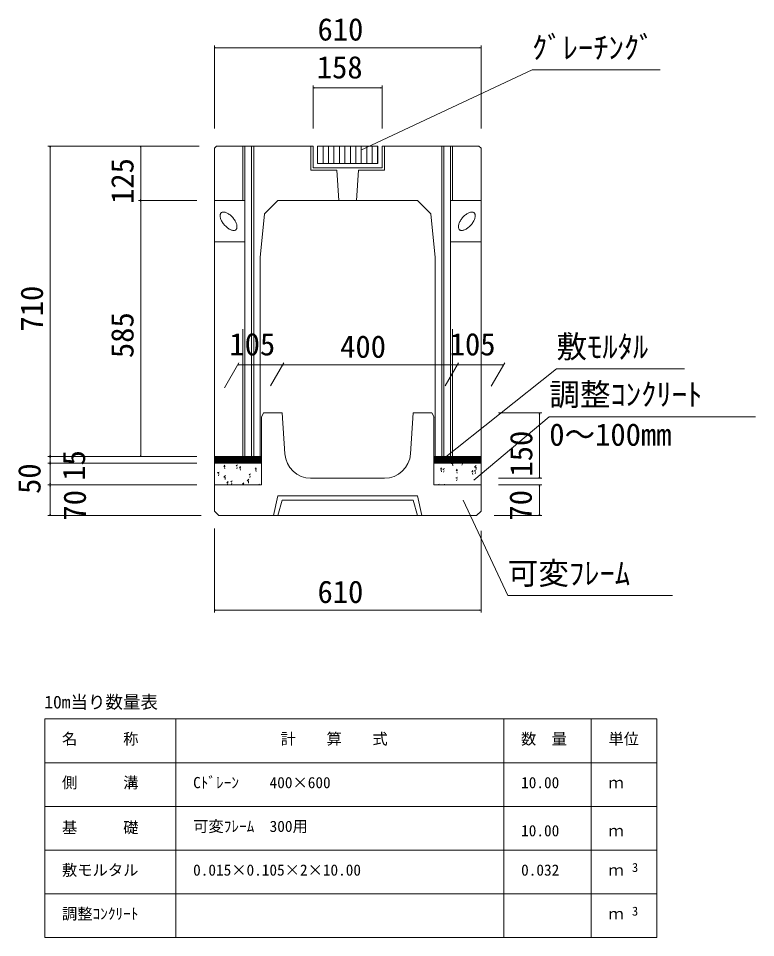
# Model space of a CAD drawing. Units: millimetres on the paper, scale 1:20. Extents: x 0 to 841, y 0 to 594.
# Drawn here: x 313.9 to 398.2, y 376.7 to 481.8 of the extents above; entities that cross this region are included whole.
import ezdxf
from ezdxf.enums import TextEntityAlignment as Align

# ---------------------------------------------------------------- set-up
doc = ezdxf.new("R2010")
doc.units = ezdxf.units.MM
for name, color, linetype, lineweight in [('0_2', 7, 'Continuous', 18), ('D-STR-DIM（寸法）', 7, 'Continuous', 18), ('D-STR-HTXT（旗揚げ）', 4, 'Continuous', 18), ('D-STR-STRn（構造物）', 5, 'Continuous', 18), ('D-STR-TXT（文字）', 7, 'Continuous', 18), ('D-STR（構造物外形線）', 1, 'Continuous', 18)]:
    doc.layers.add(name, color=color, linetype=linetype, lineweight=lineweight)
doc.styles.add('ＭＳ ゴシック', font='')
doc.styles.get('ＭＳ ゴシック').set_extended_font_data('MS Gothic')

msp = doc.modelspace()

# ---------------------------------------------------------------- linework, layer by layer
at = {"layer": '0_2'}
for p, q in [((336.275, 478.447), (336.425, 478.472)), ((336.425, 478.422), (336.275, 478.447)), ((366.625, 478.472), (366.775, 478.447)), ((366.775, 478.447), (366.625, 478.422)), ((347.575, 473.865), (347.725, 473.89)), ((347.725, 473.84), (347.575, 473.865)), ((355.325, 473.89), (355.475, 473.865)), ((355.475, 473.865), (355.325, 473.84)), ((317.466, 467.058), (317.491, 467.208)), ((317.491, 467.208), (317.516, 467.058)), ((327.826, 467.058), (327.851, 467.208)), ((327.851, 467.208), (327.876, 467.058)), ((327.851, 460.958), (327.826, 461.108)), ((327.826, 460.808), (327.851, 460.958)), ((327.876, 461.108), (327.851, 460.958)), ((327.851, 460.958), (327.876, 460.808)), ((338.936, 442.168), (339.086, 442.193)), ((339.086, 442.143), (338.936, 442.168)), ((343.91, 442.193), (344.06, 442.168)), ((344.06, 442.168), (343.91, 442.143)), ((344.06, 442.168), (344.21, 442.193)), ((344.21, 442.143), (344.06, 442.168)), ((363.91, 442.193), (364.06, 442.168)), ((364.06, 442.168), (363.91, 442.143)), ((364.06, 442.168), (364.21, 442.193)), ((364.21, 442.143), (364.06, 442.168)), ((369.184, 442.193), (369.334, 442.168)), ((369.334, 442.168), (369.184, 442.143)), ((373.438, 436.558), (373.463, 436.708)), ((373.463, 436.708), (373.488, 436.558)), ((317.491, 431.708), (317.466, 431.858)), ((317.466, 431.558), (317.491, 431.708)), ((317.491, 430.958), (317.466, 431.108)), ((317.516, 431.858), (317.491, 431.708)), ((317.491, 431.708), (317.516, 431.558)), ((317.516, 431.108), (317.491, 430.958)), ((327.851, 431.708), (327.826, 431.858)), ((327.876, 431.858), (327.851, 431.708)), ((317.466, 430.808), (317.491, 430.958)), ((317.491, 430.958), (317.516, 430.808)), ((373.463, 429.208), (373.438, 429.358)), ((373.488, 429.358), (373.463, 429.208)), ((317.491, 428.458), (317.466, 428.608)), ((317.466, 428.308), (317.491, 428.458)), ((317.516, 428.608), (317.491, 428.458)), ((317.491, 428.458), (317.516, 428.308)), ((373.438, 428.308), (373.463, 428.458)), ((373.463, 428.458), (373.488, 428.308)), ((317.491, 424.958), (317.466, 425.108)), ((317.516, 425.108), (317.491, 424.958)), ((373.463, 424.958), (373.438, 425.108)), ((373.488, 425.108), (373.463, 424.958)), ((336.275, 414.131), (336.425, 414.156)), ((366.625, 414.156), (366.775, 414.131)), ((336.425, 414.106), (336.275, 414.131)), ((366.775, 414.131), (366.625, 414.106))]:
    msp.add_line(p, q, dxfattribs=at)
at = {"layer": '0_2', "color": 9}
for p, q in [((336.275, 478.447), (336.295, 478.447)), ((366.775, 478.447), (366.755, 478.447)), ((347.575, 473.865), (347.595, 473.865)), ((355.475, 473.865), (355.455, 473.865)), ((317.491, 467.208), (317.491, 467.188)), ((327.851, 467.208), (327.851, 467.188)), ((327.851, 460.958), (327.851, 460.978)), ((327.851, 460.958), (327.851, 460.938)), ((338.936, 442.168), (338.956, 442.168)), ((344.06, 442.168), (344.04, 442.168)), ((344.06, 442.168), (344.08, 442.168)), ((364.06, 442.168), (364.04, 442.168)), ((364.06, 442.168), (364.08, 442.168)), ((369.334, 442.168), (369.314, 442.168)), ((373.463, 436.708), (373.463, 436.688)), ((317.491, 431.708), (317.491, 431.728)), ((317.491, 431.708), (317.491, 431.688)), ((317.491, 430.958), (317.491, 430.978)), ((327.851, 431.708), (327.851, 431.728)), ((317.491, 430.958), (317.491, 430.938)), ((373.463, 429.208), (373.463, 429.228)), ((317.491, 428.458), (317.491, 428.478)), ((317.491, 428.458), (317.491, 428.438)), ((373.463, 428.458), (373.463, 428.438)), ((317.491, 424.958), (317.491, 424.978)), ((373.463, 424.958), (373.463, 424.978)), ((336.275, 414.131), (336.295, 414.131)), ((366.775, 414.131), (366.755, 414.131))]:
    msp.add_line(p, q, dxfattribs=at)
at = {"layer": 'D-STR-DIM（寸法）'}
for p, q in [((336.275, 469.209), (336.275, 478.697)), ((336.295, 478.447), (366.755, 478.447)), ((366.775, 469.213), (366.775, 478.697)), ((347.575, 469.208), (347.575, 474.115)), ((355.475, 469.208), (355.475, 474.115)), ((355.455, 473.865), (347.595, 473.865)), ((334.525, 467.208), (317.241, 467.208)), ((317.491, 467.188), (317.491, 431.728)), ((334.525, 467.208), (327.601, 467.208)), ((327.851, 460.978), (327.851, 467.188)), ((334.275, 460.958), (327.601, 460.958)), ((334.275, 460.958), (327.601, 460.958)), ((327.851, 460.938), (327.851, 431.728)), ((337.43, 439.559), (339.08, 442.418)), ((344.04, 442.168), (338.956, 442.168)), ((342.68, 439.778), (344.204, 442.418)), ((342.68, 439.778), (344.204, 442.418)), ((344.08, 442.168), (364.04, 442.168)), ((362.68, 439.778), (364.204, 442.418)), ((362.68, 439.778), (364.204, 442.418)), ((364.08, 442.168), (369.314, 442.168)), ((367.93, 439.735), (369.479, 442.418)), ((368.775, 436.708), (373.713, 436.708)), ((373.463, 436.688), (373.463, 429.228)), ((334.279, 431.708), (317.241, 431.708)), ((334.279, 431.708), (317.241, 431.708)), ((317.491, 431.688), (317.491, 430.978)), ((334.279, 431.708), (327.601, 431.708)), ((334.275, 430.958), (317.241, 430.958)), ((334.275, 430.958), (317.241, 430.958)), ((317.491, 430.938), (317.491, 428.478)), ((368.775, 429.208), (373.713, 429.208)), ((334.275, 428.458), (317.241, 428.458)), ((334.275, 428.458), (317.241, 428.458)), ((317.491, 428.438), (317.491, 424.978)), ((368.775, 428.458), (373.713, 428.458)), ((373.463, 428.438), (373.463, 424.978)), ((334.775, 424.958), (317.241, 424.958)), ((368.275, 424.958), (373.713, 424.958)), ((336.275, 423.458), (336.275, 413.881)), ((366.775, 423.208), (366.775, 413.881)), ((336.295, 414.131), (366.755, 414.131))]:
    msp.add_line(p, q, dxfattribs=at)
at = {"layer": 'D-STR-HTXT（旗揚げ）'}
for p, q in [((353.037, 466.714), (372.609, 475.9)), ((387.271, 475.9), (372.609, 475.9)), ((362.365, 431.344), (375.4, 441.712)), ((390.062, 441.712), (375.4, 441.712)), ((365.936, 428.986), (374.582, 436.25)), ((398.18, 436.25), (374.582, 436.25)), ((364.744, 426.708), (369.828, 415.797)), ((388.691, 415.797), (369.828, 415.797)), ((316.885, 401.687), (386.885, 401.687)), ((316.885, 376.687), (316.885, 401.687)), ((331.885, 376.687), (331.885, 401.687)), ((369.385, 376.687), (369.385, 401.687)), ((379.385, 385.687), (379.385, 401.687)), ((379.385, 376.687), (379.385, 401.687)), ((386.885, 376.687), (386.885, 401.687)), ((316.885, 396.687), (386.885, 396.687)), ((316.885, 391.687), (386.885, 391.687)), ((316.885, 386.687), (386.885, 386.687)), ((316.885, 381.687), (386.885, 381.687)), ((316.885, 376.687), (386.885, 376.687))]:
    msp.add_line(p, q, dxfattribs=at)
at = {"layer": 'D-STR-STRn（構造物）'}
for p, q in [((336.275, 430.958), (336.275, 431.708)), ((336.275, 431.708), (341.669, 431.708)), ((336.275, 431.651), (336.332, 431.708)), ((336.275, 431.475), (336.509, 431.708)), ((336.275, 431.298), (336.686, 431.708)), ((336.275, 431.121), (336.862, 431.708)), ((336.289, 430.958), (337.039, 431.708)), ((336.466, 430.958), (337.216, 431.708)), ((336.643, 430.958), (337.393, 431.708)), ((336.819, 430.958), (337.569, 431.708)), ((336.996, 430.958), (337.746, 431.708)), ((337.173, 430.958), (337.923, 431.708)), ((337.35, 430.958), (338.1, 431.708)), ((337.527, 430.958), (338.277, 431.708)), ((337.703, 430.958), (338.453, 431.708)), ((337.88, 430.958), (338.63, 431.708)), ((338.057, 430.958), (338.807, 431.708)), ((338.234, 430.958), (338.984, 431.708)), ((338.41, 430.958), (339.16, 431.708)), ((338.587, 430.958), (339.337, 431.708)), ((338.764, 430.958), (339.514, 431.708)), ((338.941, 430.958), (339.691, 431.708)), ((339.118, 430.958), (339.868, 431.708)), ((339.294, 430.958), (340.044, 431.708)), ((339.471, 430.958), (340.221, 431.708)), ((339.648, 430.958), (340.398, 431.708)), ((339.825, 430.958), (340.575, 431.708)), ((340.001, 430.958), (340.751, 431.708)), ((340.178, 430.958), (340.928, 431.708)), ((340.355, 430.958), (341.105, 431.708)), ((340.532, 430.958), (341.282, 431.708)), ((340.708, 430.958), (341.458, 431.708)), ((340.885, 430.958), (341.635, 431.708)), ((341.062, 430.958), (341.669, 431.565)), ((341.239, 430.958), (341.669, 431.388)), ((341.416, 430.958), (341.669, 431.212)), ((341.592, 430.958), (341.669, 431.035)), ((366.775, 431.708), (361.381, 431.708)), ((361.381, 431.655), (361.434, 431.708)), ((361.381, 431.479), (361.611, 431.708)), ((361.381, 431.302), (361.788, 431.708)), ((361.381, 431.125), (361.965, 431.708)), ((361.391, 430.958), (362.141, 431.708)), ((361.568, 430.958), (362.318, 431.708)), ((361.745, 430.958), (362.495, 431.708)), ((361.922, 430.958), (362.672, 431.708)), ((362.098, 430.958), (362.848, 431.708)), ((362.275, 430.958), (363.025, 431.708)), ((362.452, 430.958), (363.202, 431.708)), ((362.629, 430.958), (363.379, 431.708)), ((362.806, 430.958), (363.556, 431.708)), ((362.982, 430.958), (363.732, 431.708)), ((363.159, 430.958), (363.909, 431.708)), ((363.336, 430.958), (364.086, 431.708)), ((363.513, 430.958), (364.263, 431.708)), ((363.689, 430.958), (364.439, 431.708)), ((363.866, 430.958), (364.616, 431.708)), ((364.043, 430.958), (364.793, 431.708)), ((364.22, 430.958), (364.97, 431.708)), ((364.397, 430.958), (365.147, 431.708)), ((364.573, 430.958), (365.323, 431.708)), ((364.75, 430.958), (365.5, 431.708)), ((364.927, 430.958), (365.677, 431.708)), ((365.104, 430.958), (365.854, 431.708)), ((365.28, 430.958), (366.03, 431.708)), ((365.457, 430.958), (366.207, 431.708)), ((365.634, 430.958), (366.384, 431.708)), ((365.811, 430.958), (366.561, 431.708)), ((365.988, 430.958), (366.738, 431.708)), ((366.164, 430.958), (366.775, 431.569)), ((366.341, 430.958), (366.775, 431.392)), ((366.518, 430.958), (366.775, 431.216)), ((366.695, 430.958), (366.775, 431.039)), ((366.775, 430.958), (366.775, 431.708)), ((336.275, 430.958), (341.669, 430.958)), ((336.275, 430.958), (336.275, 428.458)), ((336.654, 429.861), (336.829, 429.928)), ((337.368, 430.575), (337.489, 430.718)), ((337.368, 430.575), (337.518, 430.562)), ((337.479, 430.284), (337.45, 430.44)), ((338.754, 430.667), (338.929, 430.734)), ((338.754, 430.667), (338.879, 430.583)), ((338.839, 430.306), (338.889, 430.457)), ((339.162, 430.418), (339.282, 430.561)), ((339.162, 430.418), (339.311, 430.405)), ((339.272, 430.127), (339.243, 430.284)), ((340.955, 430.261), (341.075, 430.405)), ((340.955, 430.261), (341.104, 430.248)), ((341.065, 429.97), (341.036, 430.127)), ((366.775, 430.958), (361.381, 430.958)), ((362.126, 430.259), (362.246, 430.402)), ((362.126, 430.259), (362.275, 430.246)), ((362.236, 429.968), (362.207, 430.125)), ((362.412, 430.272), (362.587, 430.339)), ((362.412, 430.272), (362.536, 430.188)), ((362.496, 429.911), (362.547, 430.062)), ((363.362, 430.9), (363.418, 430.958)), ((363.362, 430.9), (363.584, 430.865)), ((363.541, 430.643), (363.513, 430.88)), ((363.919, 430.102), (364.039, 430.246)), ((363.919, 430.102), (364.068, 430.089)), ((364.029, 429.811), (364, 429.968)), ((364.597, 430.718), (364.647, 430.869)), ((365.712, 429.945), (365.832, 430.089)), ((365.712, 429.945), (365.861, 429.932)), ((366.004, 430.072), (366.179, 430.139)), ((366.005, 430.072), (366.129, 429.988)), ((366.03, 430.486), (366.224, 430.689)), ((366.03, 430.486), (366.252, 430.452)), ((366.209, 430.229), (366.182, 430.467)), ((366.775, 430.958), (366.775, 428.458)), ((336.654, 429.861), (336.778, 429.777)), ((336.738, 429.5), (336.789, 429.651)), ((337.343, 429.339), (337.538, 429.542)), ((337.343, 429.34), (337.566, 429.305)), ((337.523, 429.083), (337.495, 429.32)), ((338.146, 428.854), (338.321, 428.921)), ((340.011, 428.926), (340.206, 429.129)), ((340.011, 428.926), (340.234, 428.891)), ((340.191, 428.669), (340.163, 428.906)), ((340.246, 429.66), (340.421, 429.728)), ((340.246, 429.661), (340.371, 429.577)), ((340.331, 429.3), (340.382, 429.451)), ((363.904, 429.265), (364.079, 429.333)), ((363.904, 429.266), (364.028, 429.182)), ((363.988, 428.905), (364.039, 429.056)), ((365.822, 429.654), (365.793, 429.811)), ((366.089, 429.711), (366.14, 429.862)), ((337.715, 428.694), (337.836, 428.838)), ((337.715, 428.694), (337.865, 428.681)), ((337.815, 428.458), (337.797, 428.56)), ((338.146, 428.854), (338.27, 428.77)), ((338.23, 428.494), (338.281, 428.645)), ((339.508, 428.537), (339.629, 428.681)), ((339.508, 428.537), (339.658, 428.524)), ((341.367, 428.458), (341.422, 428.524)), ((361.803, 428.459), (361.978, 428.526)), ((361.803, 428.459), (361.805, 428.458)), ((362.54, 428.458), (362.593, 428.522))]:
    msp.add_line(p, q, dxfattribs=at)
at = {"layer": 'D-STR-TXT（文字）', "color": 5}
for p, q in [((341.531, 431.708), (341.669, 431.708)), ((361.519, 431.708), (361.381, 431.708))]:
    msp.add_line(p, q, dxfattribs=at)
at = {"layer": 'D-STR（構造物外形線）'}
for p, q in [((336.275, 466.958), (336.525, 467.208)), ((336.275, 466.958), (336.275, 431.708)), ((336.525, 467.208), (347.575, 467.208)), ((339.525, 460.958), (339.525, 467.208)), ((339.775, 431.708), (339.775, 467.208)), ((340.525, 431.708), (340.525, 467.208)), ((340.775, 431.708), (340.775, 467.208)), ((347.325, 467.208), (347.325, 464.458)), ((347.575, 467.208), (347.575, 464.708)), ((354.975, 467.208), (348.075, 467.208)), ((348.075, 467.208), (348.075, 465.208)), ((348.078, 465.208), (348.078, 467.208)), ((348.703, 465.208), (348.703, 467.208)), ((349.328, 465.208), (349.328, 467.208)), ((349.953, 465.208), (349.953, 467.208)), ((350.578, 465.208), (350.578, 467.208)), ((351.203, 465.208), (351.203, 467.208)), ((351.828, 465.208), (351.828, 467.208)), ((352.453, 465.208), (352.453, 467.208)), ((353.078, 465.208), (353.078, 467.208)), ((353.703, 465.208), (353.703, 467.208)), ((354.328, 465.208), (354.328, 467.208)), ((354.953, 465.208), (354.953, 467.208)), ((354.975, 465.208), (354.975, 467.208)), ((366.525, 467.208), (355.475, 467.208)), ((355.475, 467.208), (355.475, 464.708)), ((355.725, 467.208), (355.725, 464.458)), ((362.275, 431.708), (362.275, 467.208)), ((362.525, 431.708), (362.525, 467.208)), ((363.275, 431.708), (363.275, 467.208)), ((363.525, 460.958), (363.525, 467.208)), ((366.525, 467.208), (366.775, 466.958)), ((366.775, 466.958), (366.775, 431.708)), ((347.575, 464.708), (354.467, 464.708)), ((348.075, 465.208), (354.975, 465.208)), ((355.475, 464.708), (352.775, 464.708)), ((347.325, 464.458), (350.275, 464.458)), ((350.275, 464.458), (350.525, 460.958)), ((352.775, 464.458), (352.525, 460.958)), ((355.725, 464.458), (352.775, 464.458)), ((339.775, 460.958), (336.275, 460.958)), ((343.525, 460.958), (342.025, 459.458)), ((350.525, 460.958), (343.525, 460.958)), ((350.525, 460.958), (359.525, 460.958)), ((359.525, 460.958), (361.025, 459.458)), ((363.275, 460.958), (366.775, 460.958)), ((336.939, 459.304), (336.95, 459.37)), ((336.95, 459.37), (336.969, 459.43)), ((336.969, 459.43), (336.994, 459.484)), ((336.994, 459.484), (337.027, 459.531)), ((337.027, 459.531), (337.066, 459.571)), ((337.066, 459.571), (337.111, 459.604)), ((337.111, 459.604), (337.162, 459.629)), ((337.162, 459.629), (337.219, 459.646)), ((337.219, 459.646), (337.281, 459.656)), ((337.281, 459.656), (337.348, 459.657)), ((337.348, 459.657), (337.419, 459.65)), ((337.419, 459.65), (337.494, 459.635)), ((337.494, 459.635), (337.572, 459.613)), ((337.572, 459.613), (337.652, 459.583)), ((337.652, 459.583), (337.734, 459.545)), ((337.734, 459.545), (337.818, 459.5)), ((337.818, 459.5), (337.902, 459.448)), ((337.902, 459.448), (337.986, 459.39)), ((337.986, 459.39), (338.069, 459.326)), ((342.025, 459.458), (341.525, 454.458)), ((361.025, 459.458), (361.525, 454.458)), ((365.064, 459.39), (364.981, 459.326)), ((365.148, 459.448), (365.064, 459.39)), ((365.233, 459.5), (365.148, 459.448)), ((365.316, 459.545), (365.233, 459.5)), ((365.398, 459.583), (365.316, 459.545)), ((365.478, 459.613), (365.398, 459.583)), ((365.556, 459.635), (365.478, 459.613)), ((365.631, 459.65), (365.556, 459.635)), ((365.702, 459.657), (365.631, 459.65)), ((365.769, 459.656), (365.702, 459.657)), ((365.831, 459.646), (365.769, 459.656)), ((365.888, 459.629), (365.831, 459.646)), ((365.939, 459.604), (365.888, 459.629)), ((365.985, 459.571), (365.939, 459.604)), ((366.024, 459.531), (365.985, 459.571)), ((366.056, 459.484), (366.024, 459.531)), ((366.081, 459.43), (366.056, 459.484)), ((366.1, 459.37), (366.081, 459.43)), ((366.111, 459.304), (366.1, 459.37)), ((336.936, 459.233), (336.939, 459.304)), ((336.939, 459.157), (336.936, 459.233)), ((336.95, 459.077), (336.939, 459.157)), ((336.968, 458.993), (336.95, 459.077)), ((336.993, 458.906), (336.968, 458.993)), ((337.025, 458.817), (336.993, 458.906)), ((337.064, 458.726), (337.025, 458.817)), ((337.109, 458.635), (337.064, 458.726)), ((337.16, 458.543), (337.109, 458.635)), ((337.217, 458.451), (337.16, 458.543)), ((337.279, 458.361), (337.217, 458.451)), ((337.346, 458.272), (337.279, 458.361)), ((338.069, 459.326), (338.151, 459.257)), ((338.151, 459.257), (338.231, 459.182)), ((338.231, 459.182), (338.309, 459.103)), ((338.309, 459.103), (338.384, 459.02)), ((338.384, 459.02), (338.455, 458.934)), ((338.455, 458.934), (338.521, 458.846)), ((338.521, 458.846), (338.583, 458.756)), ((338.583, 458.756), (338.64, 458.664)), ((338.64, 458.664), (338.691, 458.572)), ((338.691, 458.572), (338.736, 458.481)), ((338.736, 458.481), (338.775, 458.39)), ((338.775, 458.39), (338.807, 458.301)), ((338.807, 458.301), (338.832, 458.214)), ((364.243, 458.301), (364.218, 458.214)), ((364.275, 458.39), (364.243, 458.301)), ((364.314, 458.481), (364.275, 458.39)), ((364.359, 458.572), (364.314, 458.481)), ((364.41, 458.664), (364.359, 458.572)), ((364.467, 458.756), (364.41, 458.664)), ((364.529, 458.846), (364.467, 458.756)), ((364.596, 458.934), (364.529, 458.846)), ((364.666, 459.02), (364.596, 458.934)), ((364.741, 459.103), (364.666, 459.02)), ((364.819, 459.182), (364.741, 459.103)), ((364.899, 459.257), (364.819, 459.182)), ((364.981, 459.326), (364.899, 459.257)), ((365.705, 458.272), (365.771, 458.361)), ((365.771, 458.361), (365.833, 458.451)), ((365.833, 458.451), (365.89, 458.543)), ((365.89, 458.543), (365.941, 458.635)), ((365.941, 458.635), (365.986, 458.726)), ((365.986, 458.726), (366.025, 458.817)), ((366.025, 458.817), (366.057, 458.906)), ((366.057, 458.906), (366.082, 458.993)), ((366.082, 458.993), (366.1, 459.077)), ((366.1, 459.077), (366.111, 459.157)), ((366.115, 459.233), (366.111, 459.304)), ((366.111, 459.157), (366.115, 459.233)), ((337.416, 458.186), (337.346, 458.272)), ((337.491, 458.104), (337.416, 458.186)), ((337.569, 458.025), (337.491, 458.104)), ((337.649, 457.95), (337.569, 458.025)), ((337.731, 457.881), (337.649, 457.95)), ((337.814, 457.816), (337.731, 457.881)), ((337.898, 457.758), (337.814, 457.816)), ((337.983, 457.707), (337.898, 457.758)), ((338.066, 457.662), (337.983, 457.707)), ((338.148, 457.624), (338.066, 457.662)), ((338.228, 457.594), (338.148, 457.624)), ((338.306, 457.571), (338.228, 457.594)), ((338.381, 457.557), (338.306, 457.571)), ((338.452, 457.55), (338.381, 457.557)), ((338.519, 457.551), (338.452, 457.55)), ((338.581, 457.561), (338.519, 457.551)), ((338.638, 457.578), (338.581, 457.561)), ((338.689, 457.603), (338.638, 457.578)), ((338.735, 457.635), (338.689, 457.603)), ((338.774, 457.676), (338.735, 457.635)), ((338.806, 457.723), (338.774, 457.676)), ((338.831, 457.776), (338.806, 457.723)), ((338.85, 457.836), (338.831, 457.776)), ((338.832, 458.214), (338.85, 458.13)), ((338.85, 458.13), (338.861, 458.05)), ((338.861, 457.902), (338.85, 457.836)), ((338.861, 458.05), (338.865, 457.974)), ((338.865, 457.974), (338.861, 457.902)), ((364.189, 458.05), (364.186, 457.974)), ((364.186, 457.974), (364.189, 457.902)), ((364.2, 458.13), (364.189, 458.05)), ((364.189, 457.902), (364.2, 457.836)), ((364.218, 458.214), (364.2, 458.13)), ((364.2, 457.836), (364.219, 457.776)), ((364.219, 457.776), (364.244, 457.723)), ((364.244, 457.723), (364.277, 457.676)), ((364.277, 457.676), (364.316, 457.635)), ((364.316, 457.635), (364.361, 457.603)), ((364.361, 457.603), (364.412, 457.578)), ((364.412, 457.578), (364.469, 457.561)), ((364.469, 457.561), (364.531, 457.551)), ((364.531, 457.551), (364.598, 457.55)), ((364.598, 457.55), (364.669, 457.557)), ((364.669, 457.557), (364.744, 457.571)), ((364.744, 457.571), (364.822, 457.594)), ((364.822, 457.594), (364.902, 457.624)), ((364.902, 457.624), (364.984, 457.662)), ((364.984, 457.662), (365.068, 457.707)), ((365.068, 457.707), (365.152, 457.758)), ((365.152, 457.758), (365.236, 457.816)), ((365.236, 457.816), (365.319, 457.881)), ((365.319, 457.881), (365.401, 457.95)), ((365.401, 457.95), (365.481, 458.025)), ((365.481, 458.025), (365.559, 458.104)), ((365.559, 458.104), (365.634, 458.186)), ((365.634, 458.186), (365.705, 458.272)), ((336.275, 456.248), (339.775, 456.248)), ((366.775, 456.248), (363.275, 456.248)), ((341.525, 454.458), (341.525, 431.708)), ((361.525, 454.458), (361.525, 431.708)), ((339.525, 431.708), (339.525, 446.248)), ((363.525, 431.708), (363.525, 446.248)), ((341.9, 436.708), (341.65, 436.208)), ((341.669, 436.246), (341.669, 428.458)), ((341.9, 436.708), (344.025, 436.708)), ((344.025, 436.708), (344.338, 432.009)), ((359.025, 436.708), (358.712, 432.009)), ((361.15, 436.708), (359.025, 436.708)), ((361.15, 436.708), (361.4, 436.208)), ((361.381, 436.246), (361.381, 428.458)), ((341.525, 431.708), (336.275, 431.708)), ((361.525, 431.708), (366.525, 431.708)), ((347.283, 429.209), (355.718, 429.208)), ((336.275, 428.458), (341.669, 428.458)), ((336.275, 428.458), (336.275, 425.458)), ((366.775, 428.458), (361.381, 428.458)), ((366.775, 428.458), (366.775, 425.458)), ((343.044, 424.958), (343.544, 427.208)), ((343.544, 427.208), (359.506, 427.208)), ((360.006, 424.958), (359.506, 427.208)), ((344.044, 426.708), (343.544, 424.958)), ((344.044, 426.708), (359.006, 426.708)), ((359.006, 426.708), (359.506, 424.958)), ((336.275, 425.458), (336.775, 424.958)), ((366.275, 424.958), (336.775, 424.958)), ((363.512, 424.958), (339.512, 424.958)), ((366.775, 425.458), (366.275, 424.958))]:
    msp.add_line(p, q, dxfattribs=at)
for centre, start, end in [((347.332, 432.208), 183.81425, 270.00386), ((355.718, 432.208), 269.99614, 356.18575)]:
    msp.add_arc(centre, 3, start, end, dxfattribs=at)

# ---------------------------------------------------------------- texts
at = {"layer": 'D-STR-STRn（構造物）', "color": 7, "style": 'ＭＳ ゴシック'}
for s, p in [('610', (348.078, 478.497)), ('158', (347.995, 474.163)), ('105', (337.998, 442.493)), ('105', (363.197, 442.493)), ('400', (350.666, 442.218)), ('610', (348.078, 414.181))]:
    msp.add_text(s, height=2.566, dxfattribs=at).set_placement(p, align=Align.BOTTOM_LEFT)
for s, p in [('125', (327.801, 460.583)), ('710', (317.441, 445.994)), ('585', (327.801, 442.958)), ('150', (373.413, 429.414)), ('15', (322.26, 428.938)), ('50', (317.166, 427.425)), ('70', (322.354, 424.381)), ('70', (373.353, 424.381))]:
    msp.add_text(s, height=2.566, rotation=90, dxfattribs=at).set_placement(p, align=Align.BOTTOM_LEFT)
at = {"layer": 'D-STR-TXT（文字）', "style": 'ＭＳ ゴシック'}
for s, height, p in [('ｸﾞﾚｰﾁﾝｸﾞ', 2.566, (372.609, 476.4)), ('敷ﾓﾙﾀﾙ', 2.566, (375.4, 442.212)), ('調整ｺﾝｸﾘｰﾄ', 2.566, (374.582, 436.75)), ('0～100mm', 2.566, (374.582, 432.158)), ('可変ﾌﾚｰﾑ', 2.566, (369.828, 416.297)), ('10m当り数量表', 1.466, (316.83, 402.449)), ('名\u3000\u3000\u3000称', 1.283, (318.846, 398.388)), ('計\u3000\u3000算\u3000\u3000式', 1.283, (343.85, 398.388)), ('数\u3000量', 1.283, (371.346, 398.388)), ('単位', 1.283, (381.346, 398.388)), ('側\u3000\u3000\u3000溝', 1.283, (318.846, 393.388)), ('Cﾄﾞﾚｰﾝ\u3000\u3000400×600', 1.283, (333.846, 393.388)), ('10.00', 1.283, (371.36, 393.388)), ('ｍ', 1.283, (381.346, 393.388)), ('基\u3000\u3000\u3000礎', 1.283, (318.846, 388.256)), ('可変ﾌﾚｰﾑ\u3000300用', 1.283, (333.846, 388.388)), ('10.00', 1.283, (371.36, 387.888)), ('ｍ', 1.283, (381.346, 387.888)), ('敷モルタル', 1.283, (318.846, 383.388)), ('0.015×0.105×2×10.00', 1.283, (333.846, 383.388)), ('0.032', 1.283, (371.36, 383.388)), ('ｍ', 1.283, (381.346, 383.388)), ('3', 1.026, (384.047, 383.891)), ('調整ｺﾝｸﾘｰﾄ', 1.283, (318.846, 378.388)), ('ｍ', 1.283, (381.346, 378.388)), ('3', 1.026, (384.047, 378.891))]:
    msp.add_text(s, height=height, dxfattribs=at).set_placement(p, align=Align.BOTTOM_LEFT)

doc.saveas('drawing.dxf')
